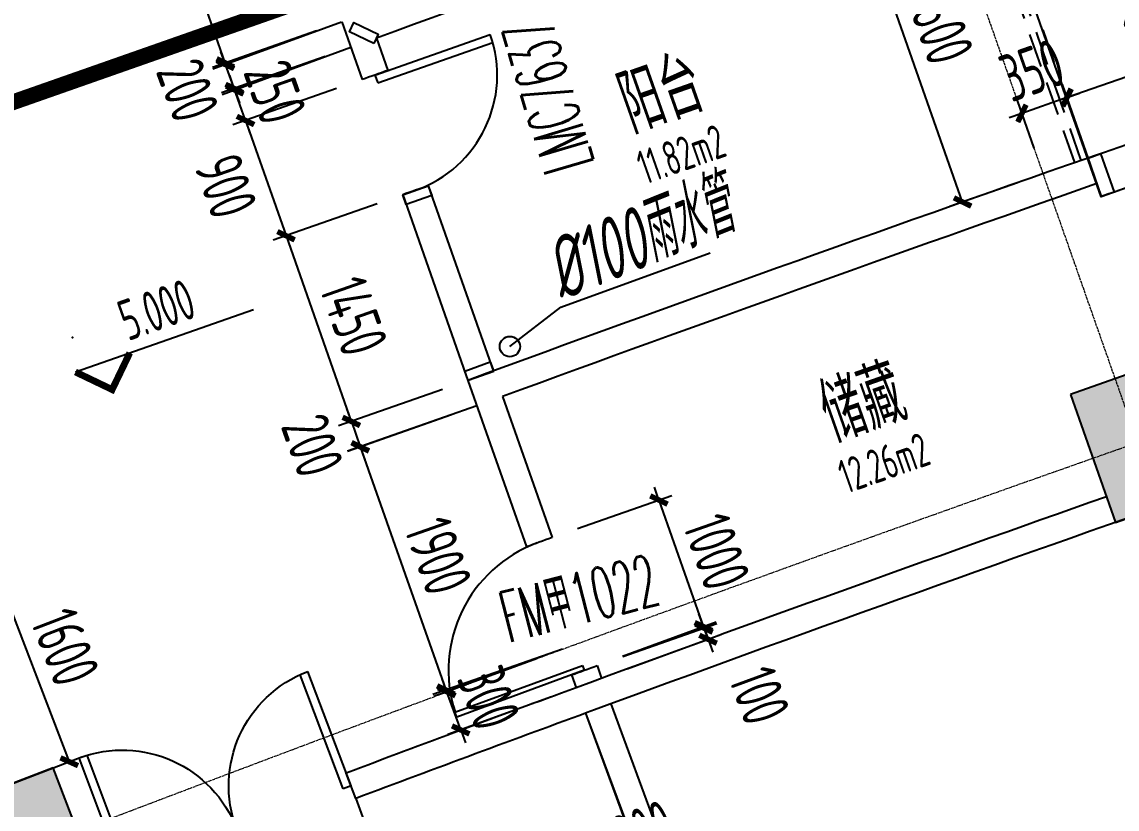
# Model space of a CAD drawing. Header units: millimetres. Extents: x 0 to 12095980, y -6694179 to 0.
# Drawn here: x 11670518 to 11678580, y -6412233 to -6406433 of the extents above; entities that cross this region are included whole.
import ezdxf
from ezdxf.enums import TextEntityAlignment as Align

# ---------------------------------------------------------------- set-up
doc = ezdxf.new("R2010")
doc.units = ezdxf.units.MM
doc.header["$LTSCALE"] = 10
for name, pattern in [('A1-RG-AXIS$0$CENTER', [50.8, 31.75, -6.35, 6.35, -6.35]), ('A1-RI-F2$0$DASHED', [0.75, 0.5, -0.25]), ('A1-RI-F2$0$HIDDEN2', [0.1875, 0.125, -0.0625])]:
    doc.linetypes.add(name, pattern=pattern)
for name, color, linetype in [('A1-RD-2F$0$A-GLAZ', 140, 'Continuous'), ('A1-RD-2F$0$A-louban', 5, 'Continuous'), ('A1-RG-AXIS$0$A-COLU-HATH', 8, 'Continuous'), ('A1-RG-AXIS$0$A-COLUMN', 7, 'Continuous'), ('A1-RG-AXIS$0$A2-RG-AXIS-150$0$A-DIMS-100', 1, 'Continuous'), ('A1-RI-F2$0$A-DIMS-1：100', 1, 'Continuous'), ('A1-RI-F2$0$A-DOOR', 32, 'Continuous'), ('A1-RI-F2$0$A-EVAC1', 5, 'Continuous'), ('A1-RI-F2$0$A-FUZHUXIAN', 55, 'A1-RI-F2$0$HIDDEN2'), ('A1-RI-F2$0$A-GLAZ', 140, 'Continuous'), ('A1-RI-F2$0$A-SYMB', 4, 'Continuous'), ('A1-RI-F2$0$A-SYMB-AREA', 4, 'Continuous'), ('A1-RI-F2$0$A-SYMB-NAME', 4, 'Continuous'), ('A1-RI-F2$0$A-TEXT', 4, 'Continuous'), ('A1-RI-F2$0$A-TEXT1', 4, 'Continuous'), ('A1-RI-F2$0$A-WALL', 7, 'Continuous'), ('A1-RI-F2$0$N-SYMB-DOOR', 13, 'Continuous'), ('A1-RI-F2$0$N-SYMB-DOOR1', 13, 'Continuous'), ('A1-RI-F2$0$N-SYMB-DOOR2', 13, 'Continuous')]:
    doc.layers.add(name, color=color, linetype=linetype)
doc.layers.add('A1-RG-AXIS$0$A-GRID', color=1, linetype='A1-RG-AXIS$0$CENTER', lineweight=9)
doc.layers.add('A1-RI-F2$0$A-X-PLOT', color=7, linetype='Continuous', plot=False)
doc.styles.add('A1-RG-AXIS$0$A2-RG-AXIS-150$0$XD2008', font='romans.shx', dxfattribs={"width": 0.7})
doc.styles.add('A1-RI-F2$0$ECADI', font='gbeitc.shx', dxfattribs={"width": 0.7, "bigfont": 'gbcbig.shx'})
doc.styles.add('A1-RI-F2$0$ECADI-SYM', font='simplex.shx', dxfattribs={"width": 0.7, "bigfont": 'hztxt.shx'})
doc.styles.add('A1-RI-F2$0$XD2008', font='xd-hzs.shx', dxfattribs={"width": 0.7, "bigfont": 'xd-hztxt.shx'})
doc.dimstyles.new('A1-RG-AXIS$0$A2-RG-AXIS-150$0$XD100', dxfattribs={"dimscale": 100, "dimtxt": 5.5, "dimasz": 1.5, "dimexe": 1, "dimexo": 2, "dimgap": 0.5, "dimtad": 1, "dimdec": 0, "dimdsep": 46, "dimtxsty": 'A1-RG-AXIS$0$A2-RG-AXIS-150$0$XD2008', "dimblk": 'A1-RG-AXIS$0$A2-RG-AXIS-150$0$_ArchTick', "dimcen": 2.5, "dimclrt": 4, "dimaunit": 1, "dimadec": 3, "dimazin": 0, "dimtfac": 1, "dimtdec": 0, "dimtix": 1, "dimtmove": 0, "dimatfit": 3, "dimfxl": 1, "dimtolj": 1, "dimtzin": 0, "dimarcsym": 0})
doc.dimstyles.new('A1-RI-F2$0$XD100$0', dxfattribs={"dimscale": 100, "dimtxt": 3.5, "dimasz": 2, "dimexe": 1, "dimexo": 2, "dimgap": 1, "dimtad": 1, "dimdec": 0, "dimdsep": 46, "dimtxsty": 'A1-RI-F2$0$XD2008', "dimblk1": 'A1-RI-F2$0$_ArchTick', "dimblk2": 'A1-RI-F2$0$_ArchTick', "dimsah": 1, "dimcen": 2.5, "dimclrd": 1, "dimclre": 1, "dimclrt": 4, "dimaunit": 1, "dimadec": 0, "dimazin": 0, "dimtfac": 1, "dimtdec": 0, "dimtix": 1, "dimtmove": 2, "dimatfit": 3, "dimfxl": 1, "dimtolj": 1, "dimtzin": 0, "dimarcsym": 0})

# ---------------------------------------------------------------- blocks, each defined once
blk = doc.blocks.new('A1-RI-F2$0$1500')
at = {"layer": 'A1-RI-F2$0$A-DOOR'}
for p, q in [((0, 100), (0, 850)), ((51.4, 100), (51.4, 848.2)), ((1448.6, 100), (1448.6, 848.2)), ((1500, 100), (1500, 850)), ((0, 100), (51.4, 100)), ((1500, 100), (1448.6, 100))]:
    blk.add_line(p, q, dxfattribs=at)
for centre, start, end in [((0, 100), 0, 90), ((1500, 100), 90, 180)]:
    blk.add_arc(centre, 750, start, end, dxfattribs=at)
blk = doc.blocks.new('A1-RI-F2$0$ECADI-TAG-HGHT（国标）')
at = {"color": 1}
blk.add_line((-2.121, 2.121), (11.768, 2.121), dxfattribs=at)
at = {"color": 1, "const_width": 0.5}
blk.add_lwpolyline([(-2.121, 2.121), (0, 0), (2.121, 2.121)], dxfattribs=at)
at = {"color": 1}
blk.add_point((-1.481, 4.6), dxfattribs=at)
at = {"style": 'A1-RI-F2$0$XD2008', "width": 0.7}
blk.add_attdef('FL', text='', height=3, dxfattribs=at).set_placement((-2.689, 2.967), align=Align.RIGHT)
for tag, p in [('F.F.L.', (2.284, 2.967)), ('T.O.S.', (2.284, -1.104))]:
    blk.add_attdef(tag, p, '', height=3, dxfattribs=at)
blk = doc.blocks.new('A1-RD-2F')
at = {"layer": 'A1-RD-2F$0$A-GLAZ', "ltscale": 0.25}
for radius, start in [(303800, 108.926817), (303500, 108.983433)]:
    blk.add_arc((11778729.3, -6694180.2), radius, start, 109.290673, dxfattribs=at)
at = {"layer": 'A1-RD-2F$0$A-louban'}
blk.add_lwpolyline([(11680002.4, -6407186.8, 0.001342), (11678463, -6407720.9), (11678463, -6407720.9), (11677502.2, -6404984.7), (11677690.6, -6404918.5), (11675010, -6397287.7), (11674621.9, -6396786.3), (11674433.1, -6396852.1), (11674128.2, -6395984.1), (11674505.4, -6395851.6)], format="xyb", dxfattribs=at)
blk = doc.blocks.new('A1-RI-F2$0$_ArchTick')
at = {"color": 0, "linetype": 'ByBlock', "const_width": 0.4}
blk.add_lwpolyline([(-0.5, -0.5), (0.5, 0.5)], dxfattribs=at)
blk = doc.blocks.new('*D322')
at = {"layer": 'A1-RI-F2$0$A-DIMS-1：100', "color": 1, "linetype": 'ByBlock', "lineweight": -2, "transparency": 16777216}
for p, q in [((11669707.7, -6410615.5), (11670386.2, -6410355)), ((11670292.9, -6410390.8), (11670866.3, -6411884.3)), ((11670281, -6412109), (11670959.6, -6411848.5))]:
    blk.add_line(p, q, dxfattribs=at)
at = {"layer": 'A1-RI-F2$0$A-DIMS-1：100', "color": 1, "linetype": 'ByBlock', "lineweight": -2, "transparency": 16777216, "xscale": 100, "yscale": 100, "zscale": 100}
for p, rotation in [((11670292.9, -6410390.8), 111.0024433438502), ((11670866.3, -6411884.3), 291.0024433438501)]:
    blk.add_blockref('A1-RI-F2$0$_ArchTick', p, dxfattribs=dict(at, rotation=rotation))
at = {"layer": 'A1-RI-F2$0$A-DIMS-1：100', "color": 4, "linetype": 'ByBlock', "transparency": 16777216, "insert": (11670836.3, -6411039), "char_height": 350, "attachment_point": 5, "rotation": 291.00244, "style": 'A1-RI-F2$0$XD2008'}
blk.add_mtext('\\A1;1600', dxfattribs=at)
blk = doc.blocks.new('*D481')
at = {"layer": 'A1-RI-F2$0$A-DIMS-1：100', "color": 1, "linetype": 'ByBlock', "lineweight": -2, "transparency": 16777216}
for p, q in [((11672189.4, -6405083.3), (11671422.6, -6405353)), ((11672014.6, -6406735), (11671516.9, -6405319.8)), ((11672687.1, -6406498.6), (11671920.3, -6406768.2))]:
    blk.add_line(p, q, dxfattribs=at)
at = {"layer": 'A1-RI-F2$0$A-DIMS-1：100', "color": 1, "linetype": 'ByBlock', "lineweight": -2, "transparency": 16777216, "xscale": 100, "yscale": 100, "zscale": 100}
for p, rotation in [((11671516.9, -6405319.8), 109.3752890509715), ((11672014.6, -6406735), 289.3752890509716)]:
    blk.add_blockref('A1-RI-F2$0$_ArchTick', p, dxfattribs=dict(at, rotation=rotation))
at = {"layer": 'A1-RI-F2$0$A-DIMS-1：100', "color": 4, "linetype": 'ByBlock', "transparency": 16777216, "insert": (11672025.2, -6405936.2), "char_height": 350, "attachment_point": 5, "rotation": 289.37529, "style": 'A1-RI-F2$0$XD2008'}
blk.add_mtext('\\A1;1500', dxfattribs=at)
blk = doc.blocks.new('A1-RI-F2$0$A$C266B3FD2')
at = {"layer": 'A1-RI-F2$0$A-DOOR'}
for p, q in [((0, 844.8), (844.8, 1155.1)), ((21.3, 786.9), (864.1, 1096.5)), ((0, 844.8), (21.3, 786.9))]:
    blk.add_line(p, q, dxfattribs=at)
blk.add_arc((0, 844.8), 900, 290.16753, 20.16753, dxfattribs=at)
blk = doc.blocks.new('A1-RI-F2$0$5erhfh')
at = {"layer": 'A1-RI-F2$0$A-SYMB-AREA', "style": 'A1-RI-F2$0$ECADI', "width": 0.7}
blk.add_attdef('340M2', text='', height=2.5, dxfattribs=at).set_placement((0, 1.25), align=Align.MIDDLE_LEFT)
at = {"layer": 'A1-RI-F2$0$A-SYMB-NAME', "style": 'A1-RI-F2$0$ECADI', "width": 0.7}
blk.add_attdef('CHINESENAME', (-12.292, 3.087), '', height=4.5, dxfattribs=at)
blk = doc.blocks.new('*D491')
at = {"layer": 'A1-RI-F2$0$A-DIMS-1：100', "color": 1, "linetype": 'ByBlock', "lineweight": -2, "transparency": 16777216}
for p, q in [((11672870.9, -6406433.9), (11671922.3, -6406782.2)), ((11672939.8, -6406621.6), (11671991.2, -6406969.9)), ((11672016.1, -6406747.7), (11671981.7, -6406653.8)), ((11672085.1, -6406935.4), (11672016.1, -6406747.7)), ((11672085.1, -6406935.4), (11672119.5, -6407029.3))]:
    blk.add_line(p, q, dxfattribs=at)
at = {"layer": 'A1-RI-F2$0$A-DIMS-1：100', "color": 1, "linetype": 'ByBlock', "lineweight": -2, "transparency": 16777216, "xscale": 100, "yscale": 100, "zscale": 100}
for p, rotation in [((11672016.1, -6406747.7), 290.1611434034256), ((11672085.1, -6406935.4), 110.1611434034257)]:
    blk.add_blockref('A1-RI-F2$0$_ArchTick', p, dxfattribs=dict(at, rotation=rotation))
at = {"layer": 'A1-RI-F2$0$A-DIMS-1：100', "color": 4, "linetype": 'ByBlock', "transparency": 16777216, "insert": (11671738, -6406936.8), "char_height": 350, "attachment_point": 5, "rotation": 290.16114, "style": 'A1-RI-F2$0$XD2008'}
blk.add_mtext('\\A1;200', dxfattribs=at)
blk = doc.blocks.new('*D492')
at = {"layer": 'A1-RI-F2$0$A-DIMS-1：100', "color": 1, "linetype": 'ByBlock', "lineweight": -2, "transparency": 16777216}
for p, q in [((11672751.1, -6406687.9), (11671986.4, -6406956.6)), ((11672080.8, -6406923.4), (11672047.6, -6406829.1)), ((11672834, -6406923.8), (11672069.3, -6407192.5)), ((11672163.7, -6407159.3), (11672080.8, -6406923.4)), ((11672163.7, -6407159.3), (11672196.8, -6407253.7))]:
    blk.add_line(p, q, dxfattribs=at)
at = {"layer": 'A1-RI-F2$0$A-DIMS-1：100', "color": 1, "linetype": 'ByBlock', "lineweight": -2, "transparency": 16777216, "xscale": 100, "yscale": 100, "zscale": 100}
for p, rotation in [((11672080.8, -6406923.4), 289.357031326973), ((11672163.7, -6407159.3), 109.3570313269729)]:
    blk.add_blockref('A1-RI-F2$0$_ArchTick', p, dxfattribs=dict(at, rotation=rotation))
at = {"layer": 'A1-RI-F2$0$A-DIMS-1：100', "color": 4, "linetype": 'ByBlock', "transparency": 16777216, "insert": (11672381.7, -6406950.2), "char_height": 350, "attachment_point": 5, "rotation": 289.35703, "style": 'A1-RI-F2$0$XD2008'}
blk.add_mtext('\\A1;250', dxfattribs=at)
blk = doc.blocks.new('*D493')
at = {"layer": 'A1-RI-F2$0$A-DIMS-1：100', "color": 1, "linetype": 'ByBlock', "lineweight": -2, "transparency": 16777216}
for p, q in [((11672834, -6406923.8), (11672069.3, -6407192.5)), ((11672163.7, -6407159.3), (11672462, -6408008.5)), ((11673132.3, -6407773), (11672367.6, -6408041.6))]:
    blk.add_line(p, q, dxfattribs=at)
at = {"layer": 'A1-RI-F2$0$A-DIMS-1：100', "color": 1, "linetype": 'ByBlock', "lineweight": -2, "transparency": 16777216, "xscale": 100, "yscale": 100, "zscale": 100}
for p, rotation in [((11672163.7, -6407159.3), 109.3570313290359), ((11672462, -6408008.5), 289.3570313290359)]:
    blk.add_blockref('A1-RI-F2$0$_ArchTick', p, dxfattribs=dict(at, rotation=rotation))
at = {"layer": 'A1-RI-F2$0$A-DIMS-1：100', "color": 4, "linetype": 'ByBlock', "transparency": 16777216, "insert": (11672019.2, -6407643.5), "char_height": 350, "attachment_point": 5, "rotation": 289.35703, "style": 'A1-RI-F2$0$XD2008'}
blk.add_mtext('\\A1;900', dxfattribs=at)
blk = doc.blocks.new('*D494')
at = {"layer": 'A1-RI-F2$0$A-DIMS-1：100', "color": 1, "linetype": 'ByBlock', "lineweight": -2, "transparency": 16777216}
for p, q in [((11673132.3, -6407773), (11672367.6, -6408041.6)), ((11672462, -6408008.5), (11672942.6, -6409376.5)), ((11673612.9, -6409141), (11672848.2, -6409409.6))]:
    blk.add_line(p, q, dxfattribs=at)
at = {"layer": 'A1-RI-F2$0$A-DIMS-1：100', "color": 1, "linetype": 'ByBlock', "lineweight": -2, "transparency": 16777216, "xscale": 100, "yscale": 100, "zscale": 100}
for p, rotation in [((11672462, -6408008.5), 109.3570313266511), ((11672942.6, -6409376.5), 289.3570313266511)]:
    blk.add_blockref('A1-RI-F2$0$_ArchTick', p, dxfattribs=dict(at, rotation=rotation))
at = {"layer": 'A1-RI-F2$0$A-DIMS-1：100', "color": 4, "linetype": 'ByBlock', "transparency": 16777216, "insert": (11672961.7, -6408601.3), "char_height": 350, "attachment_point": 5, "rotation": 289.35703, "style": 'A1-RI-F2$0$XD2008'}
blk.add_mtext('\\A1;1450', dxfattribs=at)
blk = doc.blocks.new('*D495')
at = {"layer": 'A1-RI-F2$0$A-DIMS-1：100', "color": 1, "linetype": 'ByBlock', "lineweight": -2, "transparency": 16777216}
for p, q in [((11673613, -6409141.1), (11672848.6, -6409409.9)), ((11672942.9, -6409376.7), (11672909.7, -6409282.4)), ((11673679.2, -6409329.4), (11672914.8, -6409598.3)), ((11672942.9, -6409376.7), (11673009.1, -6409565.1)), ((11673009.1, -6409565.1), (11673042.3, -6409659.4))]:
    blk.add_line(p, q, dxfattribs=at)
at = {"layer": 'A1-RI-F2$0$A-DIMS-1：100', "color": 1, "linetype": 'ByBlock', "lineweight": -2, "transparency": 16777216, "xscale": 100, "yscale": 100, "zscale": 100}
for p, rotation in [((11672942.9, -6409376.7), 289.3758918854598), ((11673009.1, -6409565.1), 109.3758918854598)]:
    blk.add_blockref('A1-RI-F2$0$_ArchTick', p, dxfattribs=dict(at, rotation=rotation))
at = {"layer": 'A1-RI-F2$0$A-DIMS-1：100', "color": 4, "linetype": 'ByBlock', "transparency": 16777216, "insert": (11672656.5, -6409554.4), "char_height": 350, "attachment_point": 5, "rotation": 289.37589, "style": 'A1-RI-F2$0$XD2008'}
blk.add_mtext('\\A1;200', dxfattribs=at)
blk = doc.blocks.new('*D482')
at = {"layer": 'A1-RI-F2$0$A-DIMS-1：100', "color": 1, "linetype": 'ByBlock', "lineweight": -2, "transparency": 16777216}
for p, q in [((11678300, -6407247.2), (11678176.9, -6406896.7)), ((11678210, -6406991), (11678304.4, -6406957.9)), ((11677970, -6407363.2), (11677846.8, -6407012.7)), ((11678210, -6406991), (11677880, -6407107)), ((11677880, -6407107), (11677785.6, -6407140.2))]:
    blk.add_line(p, q, dxfattribs=at)
at = {"layer": 'A1-RI-F2$0$A-DIMS-1：100', "color": 1, "linetype": 'ByBlock', "lineweight": -2, "transparency": 16777216, "xscale": 100, "yscale": 100, "zscale": 100}
for p, rotation in [((11678210, -6406991), 199.3574965046497), ((11677880, -6407107), 19.3574965046497)]:
    blk.add_blockref('A1-RI-F2$0$_ArchTick', p, dxfattribs=dict(at, rotation=rotation))
at = {"layer": 'A1-RI-F2$0$A-DIMS-1：100', "color": 4, "linetype": 'ByBlock', "transparency": 16777216, "insert": (11677953.9, -6406789.6), "char_height": 350, "attachment_point": 5, "rotation": 19.3575, "style": 'A1-RI-F2$0$XD2008'}
blk.add_mtext('\\A1;350', dxfattribs=at)
blk = doc.blocks.new('*D483')
at = {"layer": 'A1-RI-F2$0$A-DIMS-1：100', "color": 1, "linetype": 'ByBlock', "lineweight": -2, "transparency": 16777216}
for p, q in [((11679970.5, -6406932.7), (11679766.7, -6406345)), ((11679799.5, -6406439.5), (11678212.4, -6406989.8)), ((11678383.4, -6407483), (11678179.6, -6406895.3))]:
    blk.add_line(p, q, dxfattribs=at)
at = {"layer": 'A1-RI-F2$0$A-DIMS-1：100', "color": 1, "linetype": 'ByBlock', "lineweight": -2, "transparency": 16777216, "xscale": 100, "yscale": 100, "zscale": 100}
for p, rotation in [((11679799.5, -6406439.5), 19.12505656583533), ((11678212.4, -6406989.8), 199.1250565658353)]:
    blk.add_blockref('A1-RI-F2$0$_ArchTick', p, dxfattribs=dict(at, rotation=rotation))
at = {"layer": 'A1-RI-F2$0$A-DIMS-1：100', "color": 4, "linetype": 'ByBlock', "transparency": 16777216, "insert": (11678915.8, -6406454.8), "char_height": 350, "attachment_point": 5, "rotation": 19.12506, "style": 'A1-RI-F2$0$XD2008'}
blk.add_mtext('\\A1;1680', dxfattribs=at)
blk = doc.blocks.new('*D485')
at = {"layer": 'A1-RI-F2$0$A-DIMS-1：100', "color": 1, "linetype": 'ByBlock', "lineweight": -2, "transparency": 16777216}
for p, q in [((11676985.7, -6405165.2), (11676486.8, -6405340.5)), ((11677442.9, -6407760.1), (11676581.1, -6405307.4)), ((11677847.5, -6407618), (11677348.6, -6407793.3))]:
    blk.add_line(p, q, dxfattribs=at)
at = {"layer": 'A1-RI-F2$0$A-DIMS-1：100', "color": 1, "linetype": 'ByBlock', "lineweight": -2, "transparency": 16777216, "xscale": 100, "yscale": 100, "zscale": 100}
for p, rotation in [((11676581.1, -6405307.4), 109.3595861989956), ((11677442.9, -6407760.1), 289.3595861989956)]:
    blk.add_blockref('A1-RI-F2$0$_ArchTick', p, dxfattribs=dict(at, rotation=rotation))
at = {"layer": 'A1-RI-F2$0$A-DIMS-1：100', "color": 4, "linetype": 'ByBlock', "transparency": 16777216, "insert": (11677271.5, -6406442.6), "char_height": 350, "attachment_point": 5, "rotation": 289.35959, "style": 'A1-RI-F2$0$XD2008'}
blk.add_mtext('\\A1;2600', dxfattribs=at)
blk = doc.blocks.new('*D487')
at = {"layer": 'A1-RI-F2$0$A-DIMS-1：100', "color": 1, "linetype": 'ByBlock', "lineweight": -2, "transparency": 16777216}
for p, q in [((11675207.5, -6409956.1), (11675174.3, -6409861.7)), ((11674609.1, -6410166.3), (11675301.8, -6409922.9)), ((11675207.5, -6409956.1), (11675539, -6410899.6)), ((11674940.6, -6411109.9), (11675633.3, -6410866.5)), ((11675539, -6410899.6), (11675572.1, -6410994))]:
    blk.add_line(p, q, dxfattribs=at)
at = {"layer": 'A1-RI-F2$0$A-DIMS-1：100', "color": 1, "linetype": 'ByBlock', "lineweight": -2, "transparency": 16777216, "xscale": 100, "yscale": 100, "zscale": 100}
for p, rotation in [((11675207.5, -6409956.1), 289.3570313263933), ((11675539, -6410899.6), 109.3570313263933)]:
    blk.add_blockref('A1-RI-F2$0$_ArchTick', p, dxfattribs=dict(at, rotation=rotation))
at = {"layer": 'A1-RI-F2$0$A-DIMS-1：100', "color": 4, "linetype": 'ByBlock', "transparency": 16777216, "insert": (11675632.7, -6410336.7), "char_height": 350, "attachment_point": 5, "rotation": 289.35703, "style": 'A1-RI-F2$0$XD2008'}
blk.add_mtext('\\A1;1000', dxfattribs=at)
blk = doc.blocks.new('*D498')
at = {"layer": 'A1-RI-F2$0$A-DIMS-1：100', "color": 1, "linetype": 'ByBlock', "lineweight": -2, "transparency": 16777216}
for p, q in [((11674666.9, -6411526.7), (11675132.6, -6412780.1)), ((11672974.9, -6412155.4), (11673440.7, -6413408.8)), ((11675097.8, -6412686.4), (11673405.9, -6413315.1))]:
    blk.add_line(p, q, dxfattribs=at)
at = {"layer": 'A1-RI-F2$0$A-DIMS-1：100', "color": 1, "linetype": 'ByBlock', "lineweight": -2, "transparency": 16777216, "xscale": 100, "yscale": 100, "zscale": 100}
for p, rotation in [((11675097.8, -6412686.4), 20.38406661214992), ((11673405.9, -6413315.1), 200.3840666121499)]:
    blk.add_blockref('A1-RI-F2$0$_ArchTick', p, dxfattribs=dict(at, rotation=rotation))
at = {"layer": 'A1-RI-F2$0$A-DIMS-1：100', "color": 4, "linetype": 'ByBlock', "transparency": 16777216, "insert": (11674156, -6412743), "char_height": 350, "attachment_point": 5, "rotation": 20.38407, "style": 'A1-RI-F2$0$XD2008'}
blk.add_mtext('\\A1;1805', dxfattribs=at)
blk = doc.blocks.new('*D499')
at = {"layer": 'A1-RI-F2$0$A-DIMS-1：100', "color": 1, "linetype": 'ByBlock', "lineweight": -2, "transparency": 16777216}
for p, q in [((11674854, -6411457.9), (11675315.9, -6412713.7)), ((11674666.2, -6411527), (11675128.1, -6412782.8)), ((11675281.3, -6412619.9), (11675375.2, -6412585.4)), ((11675093.6, -6412688.9), (11675281.3, -6412619.9)), ((11675093.6, -6412688.9), (11674999.8, -6412723.5))]:
    blk.add_line(p, q, dxfattribs=at)
at = {"layer": 'A1-RI-F2$0$A-DIMS-1：100', "color": 1, "linetype": 'ByBlock', "lineweight": -2, "transparency": 16777216, "xscale": 100, "yscale": 100, "zscale": 100}
for p, rotation in [((11675093.6, -6412688.9), 20.19349578745029), ((11675281.3, -6412619.9), 200.1934957874503)]:
    blk.add_blockref('A1-RI-F2$0$_ArchTick', p, dxfattribs=dict(at, rotation=rotation))
at = {"layer": 'A1-RI-F2$0$A-DIMS-1：100', "color": 4, "linetype": 'ByBlock', "transparency": 16777216, "insert": (11675092.5, -6412396.3), "char_height": 350, "attachment_point": 5, "rotation": 20.1935, "style": 'A1-RI-F2$0$XD2008'}
blk.add_mtext('\\A1;200', dxfattribs=at)
blk = doc.blocks.new('*D500')
at = {"layer": 'A1-RI-F2$0$A-DIMS-1：100', "color": 1, "linetype": 'ByBlock', "lineweight": -2, "transparency": 16777216}
for p, q in [((11673867.2, -6409261.3), (11672914.1, -6409596.2)), ((11673008.4, -6409563), (11673638.1, -6411355.4)), ((11674496.9, -6411053.7), (11673543.8, -6411388.6))]:
    blk.add_line(p, q, dxfattribs=at)
at = {"layer": 'A1-RI-F2$0$A-DIMS-1：100', "color": 1, "linetype": 'ByBlock', "lineweight": -2, "transparency": 16777216, "xscale": 100, "yscale": 100, "zscale": 100}
for p, rotation in [((11673008.4, -6409563), 109.3570313263533), ((11673638.1, -6411355.4), 289.3570313263533)]:
    blk.add_blockref('A1-RI-F2$0$_ArchTick', p, dxfattribs=dict(at, rotation=rotation))
at = {"layer": 'A1-RI-F2$0$A-DIMS-1：100', "color": 4, "linetype": 'ByBlock', "transparency": 16777216, "insert": (11673582.7, -6410368.1), "char_height": 350, "attachment_point": 5, "rotation": 289.35703, "style": 'A1-RI-F2$0$XD2008'}
blk.add_mtext('\\A1;1900', dxfattribs=at)
blk = doc.blocks.new('*D501')
at = {"layer": 'A1-RI-F2$0$A-DIMS-1：100', "color": 1, "linetype": 'ByBlock', "lineweight": -2, "transparency": 16777216}
for p, q in [((11674306.4, -6411126.5), (11673551.3, -6411402.8)), ((11673645.3, -6411368.5), (11673610.9, -6411274.5)), ((11673748.2, -6411649.9), (11673645.3, -6411368.5)), ((11674409.4, -6411408), (11673654.3, -6411684.3)), ((11673748.2, -6411649.9), (11673782.6, -6411743.8))]:
    blk.add_line(p, q, dxfattribs=at)
at = {"layer": 'A1-RI-F2$0$A-DIMS-1：100', "color": 1, "linetype": 'ByBlock', "lineweight": -2, "transparency": 16777216, "xscale": 100, "yscale": 100, "zscale": 100}
for p, rotation in [((11673645.3, -6411368.5), 290.0978262865283), ((11673748.2, -6411649.9), 110.0978262865283)]:
    blk.add_blockref('A1-RI-F2$0$_ArchTick', p, dxfattribs=dict(at, rotation=rotation))
at = {"layer": 'A1-RI-F2$0$A-DIMS-1：100', "color": 4, "linetype": 'ByBlock', "transparency": 16777216, "insert": (11673955, -6411414.7), "char_height": 350, "attachment_point": 5, "rotation": 290.09783, "style": 'A1-RI-F2$0$XD2008'}
blk.add_mtext('\\A1;300', dxfattribs=at)
blk = doc.blocks.new('A1-RI-F2$0$A-X-D2-60$0$d900')
at = {"layer": 'A1-RI-F2$0$A-DOOR'}
blk.add_lwpolyline([(1255688.4, 177571.7), (1255688.4, 177606.7), (1256588.5, 177606.7), (1256588.5, 177571.7)], close=True, dxfattribs=at)
blk.add_arc((1255688.4, 177606.7), 900, 270.04509, 357.6771, dxfattribs=at)
blk = doc.blocks.new('A1-RI-F2$0$mc')
at = {"layer": 'A1-RI-F2$0$N-SYMB-DOOR', "style": 'A1-RI-F2$0$ECADI-SYM', "width": 0.7}
for tag, p in [('门窗主编号1', (55.7, -311.3)), ('门窗主编号2', (667.6, -311.3))]:
    blk.add_attdef(tag, p, '', height=180, dxfattribs=at)
at = {"layer": 'A1-RI-F2$0$N-SYMB-DOOR', "style": 'A1-RI-F2$0$ECADI-SYM', "width": 0.7, "flags": 1}
for tag, p in [('洞口尺寸(宽X高)', (55.6, -717.2)), ('备注', (57.1, -921.2))]:
    blk.add_attdef(tag, p, '', height=180, dxfattribs=at)
at = {"layer": 'A1-RI-F2$0$N-SYMB-DOOR1', "style": 'A1-RI-F2$0$ECADI-SYM', "width": 0.7}
blk.add_attdef('门窗辅编号1', (55.7, -516.1), '', height=180, dxfattribs=at)
at = {"layer": 'A1-RI-F2$0$N-SYMB-DOOR2', "style": 'A1-RI-F2$0$ECADI-SYM', "width": 0.7}
blk.add_attdef('门窗辅编号2', (311.5, -516.1), '', height=180, dxfattribs=at)
blk = doc.blocks.new('*D532')
at = {"layer": 'A1-RI-F2$0$A-DIMS-1：100', "color": 1, "linetype": 'ByBlock', "lineweight": -2, "transparency": 16777216}
for p, q in [((11675534.9, -6410888.5), (11675500.4, -6410794.6)), ((11674939.6, -6411107.2), (11675628.7, -6410854)), ((11675534.9, -6410888.5), (11675569.2, -6410982)), ((11674974, -6411200.8), (11675663.1, -6410947.6)), ((11675569.2, -6410982), (11675603.7, -6411075.9))]:
    blk.add_line(p, q, dxfattribs=at)
at = {"layer": 'A1-RI-F2$0$A-DIMS-1：100', "color": 1, "linetype": 'ByBlock', "lineweight": -2, "transparency": 16777216, "xscale": 100, "yscale": 100, "zscale": 100}
for p, rotation in [((11675534.9, -6410888.5), 290.1742136000894), ((11675569.2, -6410982), 110.1742136000894)]:
    blk.add_blockref('A1-RI-F2$0$_ArchTick', p, dxfattribs=dict(at, rotation=rotation))
at = {"layer": 'A1-RI-F2$0$A-DIMS-1：100', "color": 4, "linetype": 'ByBlock', "transparency": 16777216, "insert": (11675948.1, -6411396.6), "char_height": 350, "attachment_point": 5, "rotation": 290.17421, "style": 'A1-RI-F2$0$XD2008'}
blk.add_mtext('\\A1;100', dxfattribs=at)
blk = doc.blocks.new('A1-RG-AXIS$0$A2-RG-AXIS-150$0$_ArchTick')
at = {"color": 0, "linetype": 'ByBlock', "const_width": 0.4}
blk.add_lwpolyline([(-0.5, -0.5), (0.5, 0.5)], dxfattribs=at)
blk = doc.blocks.new('*D722')
at = {"layer": 'A1-RG-AXIS$0$A2-RG-AXIS-150$0$A-DIMS-100', "color": 0, "lineweight": -2, "ltscale": 3, "transparency": 16777216}
for p, q in [((11670910, -6387267.3), (11670915.9, -6387284)), ((11580897.2, -6435951), (11580908, -6435965))]:
    blk.add_line(p, q, dxfattribs=at)
blk.add_arc((11778731.9, -6694178.6), 325182.4, 109.357031, 127.456634, dxfattribs=at)
at = {"layer": 'A1-RG-AXIS$0$A2-RG-AXIS-150$0$A-DIMS-100', "color": 0, "lineweight": -2, "ltscale": 3, "transparency": 16777216, "xscale": 150, "yscale": 150, "zscale": 150}
for p, rotation in [((11670949, -6387378.3), 19.35703132825471), ((11580968.8, -6436044.4), 217.4566338573137)]:
    blk.add_blockref('A1-RG-AXIS$0$A2-RG-AXIS-150$0$_ArchTick', p, dxfattribs=dict(at, rotation=rotation))
at = {"layer": 'A1-RG-AXIS$0$A2-RG-AXIS-150$0$A-DIMS-100', "color": 4, "ltscale": 3, "transparency": 16777216, "insert": (11623903.2, -6407910.6), "char_height": 375, "attachment_point": 5, "rotation": 28.40683, "style": 'A1-RG-AXIS$0$A2-RG-AXIS-150$0$XD2008'}
blk.add_mtext('\\A1;18°5\'59"', dxfattribs=at)
blk = doc.blocks.new('A1-RG-AXIS$0$colu')
at = {"layer": 'A1-RG-AXIS$0$A-COLU-HATH', "linetype": 'ByBlock'}
h = blk.add_hatch(color=256, dxfattribs=at)
h.paths.add_polyline_path([(11591264.2, -6433838.8), (11591158.5, -6433556.8), (11590222.1, -6433907.7), (11590399.9, -6434382.1)])
h.paths.add_polyline_path([(11582705.6, -6437301.3), (11582516, -6436795.2), (11581579.6, -6437146.1), (11581701, -6437474.4)])
h.paths.add_polyline_path([(11590471.6, -6449023.6), (11591079.8, -6449817.4), (11591635.4, -6449391.7), (11591027.3, -6448597.9)])
h.paths.add_polyline_path([(11597647.1, -6443800.1), (11598173.7, -6444529.9), (11598741.4, -6444120.4), (11598214.8, -6443390.5)])
h.paths.add_polyline_path([(11585545.5, -6442593.7), (11586153.7, -6443387.5), (11586709.3, -6442961.8), (11586101.2, -6442168)])
h.paths.add_polyline_path([(11592849.2, -6437150.3), (11593375.8, -6437880.2), (11593943.4, -6437470.6), (11593416.8, -6436740.7)])
h.paths.add_polyline_path([(11606394.6, -6455923.8), (11606921.2, -6456653.6), (11607488.9, -6456244), (11606962.3, -6455514.2)])
h.paths.add_polyline_path([(11601625.9, -6449314.5), (11602152.5, -6450044.4), (11602720.2, -6449634.8), (11602193.6, -6448905)])
edge = h.paths.add_edge_path()
edge.add_arc((11595249.5, -6454684.4), 425, 0, 360)
edge = h.paths.add_edge_path()
edge.add_arc((11600175.9, -6461114.9), 425, 0, 360)
h.paths.add_polyline_path([(11613306.9, -6451073.5), (11613812.4, -6451818.2), (11614391.5, -6451425.1), (11613886.1, -6450680.4)])
h.paths.add_polyline_path([(11620355.7, -6446423.7), (11620839.5, -6447182.6), (11621429.7, -6446806.3), (11620945.9, -6446047.4)])
h.paths.add_polyline_path([(11615974.2, -6439551.7), (11616458.1, -6440310.5), (11617048.3, -6439934.2), (11616564.5, -6439175.3)])
h.paths.add_polyline_path([(11608730, -6444330.1), (11609235.4, -6445074.8), (11609814.6, -6444681.6), (11609309.2, -6443937)])
h.paths.add_polyline_path([(11600306.1, -6431918.8), (11600811.6, -6432663.5), (11601390.7, -6432270.4), (11600885.3, -6431525.7)])
h.paths.add_polyline_path([(11607910.2, -6426903.7), (11608394.1, -6427662.5), (11608984.3, -6427286.2), (11608500.5, -6426527.3)])
h.paths.add_polyline_path([(11630302.3, -6423284.6), (11630692.9, -6423982.7), (11631129.2, -6423738.6), (11630738.6, -6423040.4)])
h.paths.add_polyline_path([(11626248.1, -6416039.2), (11626638.7, -6416737.4), (11627075.1, -6416493.2), (11626684.4, -6415795.1)])
h.paths.add_polyline_path([(11627535, -6441978.3), (11627996.9, -6442750.7), (11628597.7, -6442391.5), (11628135.8, -6441619.1)])
h.paths.add_polyline_path([(11634839, -6437740.8), (11635278.5, -6438526.2), (11635889.4, -6438184.4), (11635449.9, -6437399)])
h.paths.add_polyline_path([(11615655.2, -6422108.9), (11616117.1, -6422881.3), (11616717.9, -6422522.1), (11616256, -6421749.7)])
h.paths.add_polyline_path([(11619863.2, -6429146.9), (11620325, -6429919.3), (11620925.8, -6429560.1), (11620464, -6428787.6)])
h.paths.add_polyline_path([(11630859.3, -6430628.5), (11631298.8, -6431413.9), (11631909.7, -6431072.1), (11631470.2, -6430286.7)])
h.paths.add_polyline_path([(11627538.8, -6424694.4), (11627978.3, -6425479.8), (11628589.1, -6425138), (11628149.7, -6424352.6)])
h.paths.add_polyline_path([(11623352.7, -6434983.2), (11623814.5, -6435755.7), (11624415.3, -6435396.5), (11623953.5, -6434624)])
h.paths.add_polyline_path([(11623534.7, -6417538.5), (11623974.1, -6418323.9), (11624585, -6417982.1), (11624145.5, -6417196.7)])
h.paths.add_polyline_path([(11635339.1, -6420464.1), (11635755.9, -6421261.8), (11636376.3, -6420937.7), (11635959.6, -6420140)])
h.paths.add_polyline_path([(11645506.5, -6407137.9), (11645842, -6407864.2), (11645388.1, -6408073.9), (11645052.6, -6407347.6)])
h.paths.add_polyline_path([(11648218.5, -6414201.1), (11648554, -6414927.4), (11649007.9, -6414717.7), (11648672.4, -6413991.5)])
h.paths.add_polyline_path([(11649797, -6429903.6), (11650190.6, -6430712.9), (11650820.1, -6430406.7), (11650426.4, -6429597.4)])
h.paths.add_polyline_path([(11632162.7, -6412872.3), (11631542.2, -6413196.4), (11632283.1, -6414614.6), (11632903.5, -6414290.4)])
h.paths.add_polyline_path([(11648552.6, -6404922.5), (11647914.6, -6405210.5), (11648572.8, -6406668.9), (11649210.9, -6406380.9)])
h.paths.add_polyline_path([(11638487.9, -6426491.2), (11638904.6, -6427288.9), (11639525, -6426964.7), (11639108.3, -6426167.1)])
h.paths.add_polyline_path([(11646232.1, -6422574.6), (11646625.7, -6423383.9), (11647255.2, -6423077.7), (11646861.6, -6422268.4)])
h.paths.add_polyline_path([(11643257.7, -6416459.6), (11643651.4, -6417268.9), (11644280.8, -6416962.8), (11643887.2, -6416153.4)])
edge = h.paths.add_edge_path()
edge.add_arc((11640554, -6410100.5), 425, 0, 360)
h.paths.add_polyline_path([(11642261.7, -6433714.8), (11642678.5, -6434512.5), (11643298.9, -6434188.4), (11642882.2, -6433390.7)])
h.paths.add_polyline_path([(11657438.5, -6426310.3), (11657808.8, -6427130.6), (11658446.8, -6426842.6), (11658076.5, -6426022.3)])
h.paths.add_polyline_path([(11654085.6, -6418882), (11654455.8, -6419702.3), (11655093.8, -6419414.3), (11654723.6, -6418594)])
h.paths.add_polyline_path([(11659423.4, -6409140.7), (11659769.9, -6409971.3), (11660416, -6409701.8), (11660069.4, -6408871.2)])
h.paths.add_polyline_path([(11651288, -6412684.1), (11651658.2, -6413504.4), (11652296.3, -6413216.4), (11651926, -6412396.1)])
h.paths.add_polyline_path([(11672567.5, -6404094.9), (11672841.4, -6404846.5), (11673311.2, -6404675.2), (11673037.2, -6403923.6)])
h.paths.add_polyline_path([(11669749.3, -6396288.4), (11670092.2, -6397229.1), (11670561.8, -6397057.7), (11670219.1, -6396117.2)])
h.paths.add_polyline_path([(11678236.4, -6409177.5), (11678567.9, -6410121), (11679228.3, -6409889), (11678896.8, -6408945.5)])
h.paths.add_polyline_path([(11675949.4, -6402667.6), (11676280.8, -6403611.1), (11676941.3, -6403379), (11676609.8, -6402435.6)])
h.paths.add_polyline_path([(11662041.8, -6415416.4), (11662388.4, -6416247), (11663034.4, -6415977.4), (11662687.8, -6415146.8)])
h.paths.add_polyline_path([(11670094.3, -6412180.7), (11670416.9, -6413020.9), (11671070.4, -6412770), (11670747.8, -6411929.8)])
h.paths.add_polyline_path([(11656265.8, -6401573.1), (11656650.9, -6402495.9), (11657296.9, -6402226.4), (11656911.8, -6401303.5)])
h.paths.add_polyline_path([(11664718.2, -6398177.2), (11665076.6, -6399110.8), (11665730.1, -6398859.9), (11665371.7, -6397926.3)])
h.paths.add_polyline_path([(11667657.1, -6405832.5), (11667979.7, -6406672.7), (11668633.2, -6406421.8), (11668310.6, -6405581.6)])
h.paths.add_polyline_path([(11673264.6, -6395025.5), (11673596.1, -6395968.9), (11674256.5, -6395736.9), (11673925, -6394793.5)])
edge = h.paths.add_edge_path()
edge.add_arc((11681417.1, -6417175.4), 425, 0, 360)
h.paths.add_polyline_path([(11673015.3, -6419789.2), (11673337.9, -6420629.5), (11673991.4, -6420378.6), (11673668.8, -6419538.4)])
h.paths.add_polyline_path([(11665180.1, -6422937.9), (11665526.7, -6423768.5), (11666172.7, -6423499), (11665826.1, -6422668.4)])
at = {"layer": 'A1-RG-AXIS$0$A-COLUMN'}
for points in [[(11678236.4, -6409177.5), (11678567.9, -6410121), (11679228.3, -6409889), (11678896.8, -6408945.5)], [(11670094.3, -6412180.7), (11670416.9, -6413020.9), (11671070.4, -6412770), (11670747.8, -6411929.8)]]:
    blk.add_lwpolyline(points, close=True, dxfattribs=at)
blk = doc.blocks.new('A1-RG-AXIS')
at = {"layer": 'A1-RG-AXIS$0$A-GRID', "linetype": 'A1-RG-AXIS$0$CENTER', "ltscale": 0.05}
blk.add_lwpolyline([(11684567.3, -6426142.2), (11670777.5, -6386890)], dxfattribs=at)
blk.add_lwpolyline([(11682866.1, -6392336.6, 0.10373), (11569674.9, -6456283.6, 0.10373)], format="xyb", dxfattribs=at)
blk.add_arc((11778731.9, -6694178.6), 308600, 107.574373, 131.323037, dxfattribs=at)
at = {"layer": 'A1-RG-AXIS$0$A-GRID', "ltscale": 0.05}
blk.add_arc((11778731.9, -6694178.6), 301700, 107.53359, 131.336201, dxfattribs=at)
at = {"layer": 'A1-RG-AXIS$0$A-COLU-HATH', "linetype": 'ByBlock'}
blk.add_blockref('A1-RG-AXIS$0$colu', (0, 0), dxfattribs=at)
at = {"layer": 'A1-RG-AXIS$0$A2-RG-AXIS-150$0$A-DIMS-100', "ltscale": 3}
dim = blk.add_angular_dim_3p(base=(11639299.9, -6400406.2), center=(11778731.9, -6694178.6), p1=(11670976.3, -6387456), p2=(11581018.9, -6436109.7), dimstyle='A1-RG-AXIS$0$A2-RG-AXIS-150$0$XD100', override={"dimtxt": 3.75, "dimadec": 4}, dxfattribs=at)
dim.commit()
dim.dimension.update_dxf_attribs({"geometry": '*D722', "text_midpoint": (11623903.2, -6407910.6)})
blk = doc.blocks.new('A1-RI-F2')
at = {"layer": 'A1-RI-F2$0$A-EVAC1'}
blk.add_circle((11674110.1, -6408825.3), 75, dxfattribs=at)
at = {"layer": 'A1-RI-F2$0$A-FUZHUXIAN', "ltscale": 200}
for p, q in [((11678269.4, -6407470.2), (11677410.4, -6405016.2)), ((11678316.6, -6407453.7), (11677457.6, -6404999.7)), ((11678366.3, -6407435.9), (11677504.8, -6404983.1))]:
    blk.add_line(p, q, dxfattribs=at)
at = {"layer": 'A1-RI-F2$0$A-FUZHUXIAN', "ltscale": 15}
blk.add_lwpolyline([(11697385.2, -6408952.1, 0.0115), (11684356.2, -6412994.1), (11685659.5, -6416881.5, 0.084561), (11599102.5, -6463333.2), (11592167, -6454412), (11594287.7, -6452776.4, 0), (11592699.6, -6450703.6, 0.01703), (11576443.9, -6463978.8), (11589775.5, -6479462.1, -0.111917), (11700888.4, -6418975.6, -0.111917)], format="xyb", dxfattribs=at)
at = {"layer": 'A1-RI-F2$0$A-GLAZ', "ltscale": 0.25}
for p, q in [((11672873.6, -6406433), (11673022.7, -6406857.5)), ((11673127.6, -6406552.7), (11673211.4, -6406791.3)), ((11673509.7, -6407640.4), (11673990.3, -6409008.4)), ((11673321, -6407706.7), (11673801.6, -6409074.7)), ((11672976.5, -6412154.8), (11672904.9, -6411968.1))]:
    blk.add_line(p, q, dxfattribs=at)
for centre, radius, start, end in [((11779185.4, -6695428.3), 307729.4, 109.294393, 110.160203), ((11774591.6, -6695668.2), 306150, 109.338316, 109.375746), ((11774591.6, -6695668.2), 305250, 109.338261, 109.375802), ((11778731.8, -6694178.3), 301400, 110.212508, 110.555625), ((11778731.8, -6694178.3), 301200, 110.198762, 110.555416)]:
    blk.add_arc(centre, radius, start, end, dxfattribs=at)
at = {"layer": 'A1-RI-F2$0$A-SYMB', "linetype": 'A1-RI-F2$0$DASHED', "const_width": 116.6}
blk.add_lwpolyline([(11670566.5, -6395879), (11673852.4, -6405232.2, -0.414214), (11673507, -6405951.7), (11665973.6, -6408598.2, -0.414214), (11665254.1, -6408252.8), (11661968.2, -6398899.6, -0.414214), (11662313.6, -6398180.1), (11669847, -6395533.6, -0.414214)], format="xyb", close=True, dxfattribs=at)
at = {"layer": 'A1-RI-F2$0$A-SYMB'}
blk.add_lwpolyline([(11674110.1, -6408825.3), (11674484.9, -6408533.9), (11675584.4, -6408135.1)], dxfattribs=at)
at = {"layer": 'A1-RI-F2$0$A-WALL', "linetype": 'ByBlock'}
for p, q in [((11678464.8, -6407720.3), (11678366.2, -6407435.6)), ((11678431.8, -6407624.9), (11678366.3, -6407435.9)), ((11678366.7, -6407436.9), (11678461.1, -6407403.8)), ((11678560.2, -6407687), (11678461.1, -6407403.8)), ((11678560.1, -6407687), (11678465.8, -6407720)), ((11673801.6, -6409074.7), (11674232.7, -6410301.6)), ((11674055.4, -6409193.8), (11674420.4, -6410232.6)), ((11678236.4, -6409177.5), (11678567.8, -6410120.9)), ((11674751.9, -6411176.2), (11674784.9, -6411270.2)), ((11674564.1, -6411245), (11674597.2, -6411339.3))]:
    blk.add_line(p, q, dxfattribs=at)
blk.add_lwpolyline([(11678236.4, -6409177.5), (11678567.9, -6410121)], dxfattribs=at)
for centre, radius, start, end in [((11781726.6, -6702626.9), 312763.5, 109.297553, 110.186036), ((11782332.7, -6704342.3), 314382.9, 109.29862, 110.145911), ((11778731.8, -6694178.3), 301400, 109.423566, 110.212508), ((11778731.8, -6694178.3), 301200, 109.290673, 110.198762), ((11778731.9, -6694178.6), 302500, 110.171511, 110.209397), ((11651325.7, -6347543.6), 67807.7, 290.042073, 290.211083)]:
    blk.add_arc(centre, radius, start, end, dxfattribs=at)
at = {"layer": 'A1-RI-F2$0$A-X-PLOT', "linetype": 'ByBlock'}
for points in [[(11673109.1, -6406591.2), (11672928.7, -6406505.1), (11672961, -6406437.4), (11673141.6, -6406523.6)], [(11673535.1, -6407711), (11673347.1, -6407778.9), (11673321.5, -6407708.4), (11673509.7, -6407640.4)], [(11673990.8, -6409008.2), (11673802.8, -6409076.2), (11673777.3, -6409005.6), (11673965.5, -6408937.6)]]:
    blk.add_lwpolyline(points, close=True, dxfattribs=at)
at = {"color": 3, "linetype": 'ByBlock'}
blk.add_blockref('A1-RD-2F', (0, 0), dxfattribs=at)
at = {"linetype": 'ByBlock'}
blk.add_blockref('A1-RG-AXIS', (0, 0), dxfattribs=at)
at = {"layer": 'A1-RI-F2$0$A-DOOR', "linetype": 'ByBlock', "rotation": 359.189651904697}
blk.add_blockref('A1-RI-F2$0$A$C266B3FD2', (11673105.1, -6407669.1), dxfattribs=at)
at = {"layer": 'A1-RI-F2$0$A-DOOR'}
for name, p, xscale, yscale, zscale, rotation in [('A1-RI-F2$0$A-X-D2-60$0$d900', (12916008.9, -5744111.6), 1.11122881635647, 1.11122881635647, 1.11122881635647, 200.2028727184611), ('A1-RI-F2$0$1500', (11672983.1, -6412173.7), -1.199999999383638, 1.200000000186265, 1.199999999853307, 20.72671280513409)]:
    blk.add_blockref(name, p, dxfattribs=dict(at, xscale=xscale, yscale=yscale, zscale=zscale, rotation=rotation))
at = {"layer": 'A1-RI-F2$0$A-SYMB', "xscale": 99.99999999988945, "yscale": 99.99999999988945, "zscale": 99.99999999988945, "rotation": 19.35703132642839}
blk.add_blockref('A1-RI-F2$0$ECADI-TAG-HGHT（国标）', (11671182.1, -6409142.2), dxfattribs=at).add_auto_attribs({'F.F.L.': '5.000'})
at = {"layer": 'A1-RI-F2$0$A-SYMB-NAME'}
ref = blk.add_blockref('A1-RI-F2$0$5erhfh', (11676278.3, -6407156.7), dxfattribs=dict(at, xscale=99.99999999988992, yscale=99.99999999988992, zscale=99.99999999988992, rotation=19.35958619874182))
ref.add_attrib('340M2', '11.82m2', (11675106.1, -6407633.6), dxfattribs={"layer": 'A1-RI-F2$0$A-SYMB-AREA', "height": 250, "rotation": 19.35959, "style": 'A1-RI-F2$0$XD2008', "width": 0.7})
ref.add_attrib('CHINESENAME', '阳台', (11675016.2, -6407272.9), dxfattribs={"height": 450, "rotation": 19.35959, "style": 'A1-RI-F2$0$XD2008', "width": 0.7})
ref = blk.add_blockref('A1-RI-F2$0$5erhfh', (11677759.9, -6409435.2), dxfattribs=dict(at, xscale=99.99999999993686, yscale=99.99999999993686, zscale=99.99999999993686, rotation=19.3570313281156))
ref.add_attrib('340M2', '12.26m2', (11676587.7, -6409912.1), dxfattribs={"layer": 'A1-RI-F2$0$A-SYMB-AREA', "height": 250, "rotation": 19.35703, "style": 'A1-RI-F2$0$XD2008', "width": 0.7})
ref.add_attrib('CHINESENAME', '储藏', (11676497.8, -6409551.3), dxfattribs={"height": 450, "rotation": 19.35703, "style": 'A1-RI-F2$0$XD2008', "width": 0.7})
at = {"layer": 'A1-RI-F2$0$A-TEXT'}
ref = blk.add_blockref('A1-RI-F2$0$5erhfh', (11675743.7, -6408318.4), dxfattribs=dict(at, xscale=100.0000000004342, yscale=100.0000000004342, zscale=100.0000000004342, rotation=21.90560738329881))
ref.add_attrib('CHINESENAME', '%%c100雨水管', (11674488.1, -6408490.5), dxfattribs={"layer": 'A1-RI-F2$0$A-SYMB-NAME', "height": 450, "rotation": 21.90561, "style": 'A1-RI-F2$0$ECADI', "width": 0.7})
at = {"layer": 'A1-RI-F2$0$N-SYMB-DOOR'}
ref = blk.add_blockref('A1-RI-F2$0$mc', (11674020.8, -6406713.4), dxfattribs=dict(at, xscale=-1.499999997619487, yscale=1.499999998137355, rotation=106.4110994654921))
ref.add_attrib('门窗主编号1', 'LMC7637', (11674731.9, -6407475.3), dxfattribs={"height": 375, "rotation": 106.4111, "style": 'A1-RI-F2$0$ECADI-SYM', "width": 0.5})
ref = blk.add_blockref('A1-RI-F2$0$mc', (11673903, -6410578.4), dxfattribs=dict(at, xscale=1.499999999568425, yscale=1.499999999568425, rotation=14.52874034035979))
ref.add_attrib('门窗主编号1', 'FM甲1022', (11674101, -6411009.4), dxfattribs={"height": 375, "rotation": 14.52874, "style": 'A1-RI-F2$0$ECADI-SYM', "width": 0.5})
at = {"layer": 'A1-RI-F2$0$A-TEXT1', "style": 'A1-RI-F2$0$ECADI', "width": 0.7}
for tag, p in [('（-0.050）', (11749732.1, -6422418.7)), ('（结构标高）', (11757640.8, -6422418.7))]:
    blk.add_attdef(tag, p, '', height=375, dxfattribs=at)
at = {"layer": 'A1-RI-F2$0$A-DIMS-1：100', "color": 3, "linetype": 'ByBlock'}
for p1, p2, distance, picture, middle in [((11672875.7, -6406432.2), (11672378, -6405017), 912.8, '*D481', (11672025.2, -6405936.2)), ((11678036.2, -6407551.7), (11677174.4, -6405098.9), 628.8, '*D485', (11677271.5, -6406442.6)), ((11680036, -6407121.6), (11678449, -6407672), -722, '*D483', (11678915.8, -6406454.8)), ((11678366.3, -6407435.9), (11678036.3, -6407551.9), -471.5, '*D482', (11677953.9, -6406789.6)), ((11673022.7, -6406857.5), (11672939.8, -6406621.6), 910.5, '*D492', (11672381.7, -6406950.2)), ((11673321, -6407706.7), (11673801.6, -6409074.7), -910.5, '*D494', (11672961.7, -6408601.3)), ((11674055.9, -6409195), (11674685.6, -6410987.4), -1110.2, '*D500', (11673582.7, -6410368.1)), ((11674420.4, -6410232.6), (11674751.9, -6411176.2), 834.3, '*D487', (11675632.7, -6410336.7)), ((11669520.9, -6410687.2), (11670094.3, -6412180.7), 826.9, '*D322', (11670836.3, -6411039)), ((11674597.2, -6411339.3), (11674494.2, -6411057.8), 904, '*D501', (11673955, -6411414.7)), ((11674597.2, -6411339.3), (11674784.9, -6411270.2), -1438.1, '*D499', (11675092.5, -6412396.3)), ((11674597.2, -6411339.3), (11672905.3, -6411967.9), 1437.1, '*D498', (11674156, -6412743))]:
    dim = blk.add_aligned_dim(p1=p1, p2=p2, distance=distance, dimstyle='A1-RI-F2$0$XD100$0', override={"dimasz": 1}, dxfattribs=at)
    dim.commit()
    dim.dimension.update_dxf_attribs({"geometry": picture, "text_midpoint": middle})
for base, p1, p2, angle, picture, middle in [((11672016.1, -6406747.7), (11673127.6, -6406552.7), (11673058.7, -6406364.9), 110.16114, '*D491', (11671738, -6406936.8)), ((11672462, -6408008.5), (11673022.7, -6406857.5), (11673321, -6407706.7), 289.35703, '*D493', (11672019.2, -6407643.5)), ((11673009.1, -6409565.1), (11673801.6, -6409074.7), (11673867.9, -6409263.1), 289.37589, '*D495', (11672656.5, -6409554.4)), ((11675569.2, -6410982), (11674751.9, -6411176.2), (11674786.3, -6411269.7), 290.17421, '*D532', (11675948.1, -6411396.6))]:
    dim = blk.add_linear_dim(base=base, p1=p1, p2=p2, angle=angle, dimstyle='A1-RI-F2$0$XD100$0', override={"dimasz": 1}, dxfattribs=at)
    dim.commit()
    dim.dimension.update_dxf_attribs({"geometry": picture, "text_midpoint": middle, "dimtype": 129})

msp = doc.modelspace()

# ---------------------------------------------------------------- block references
msp.add_blockref('A1-RI-F2', (0, 0))

doc.saveas('drawing.dxf')
